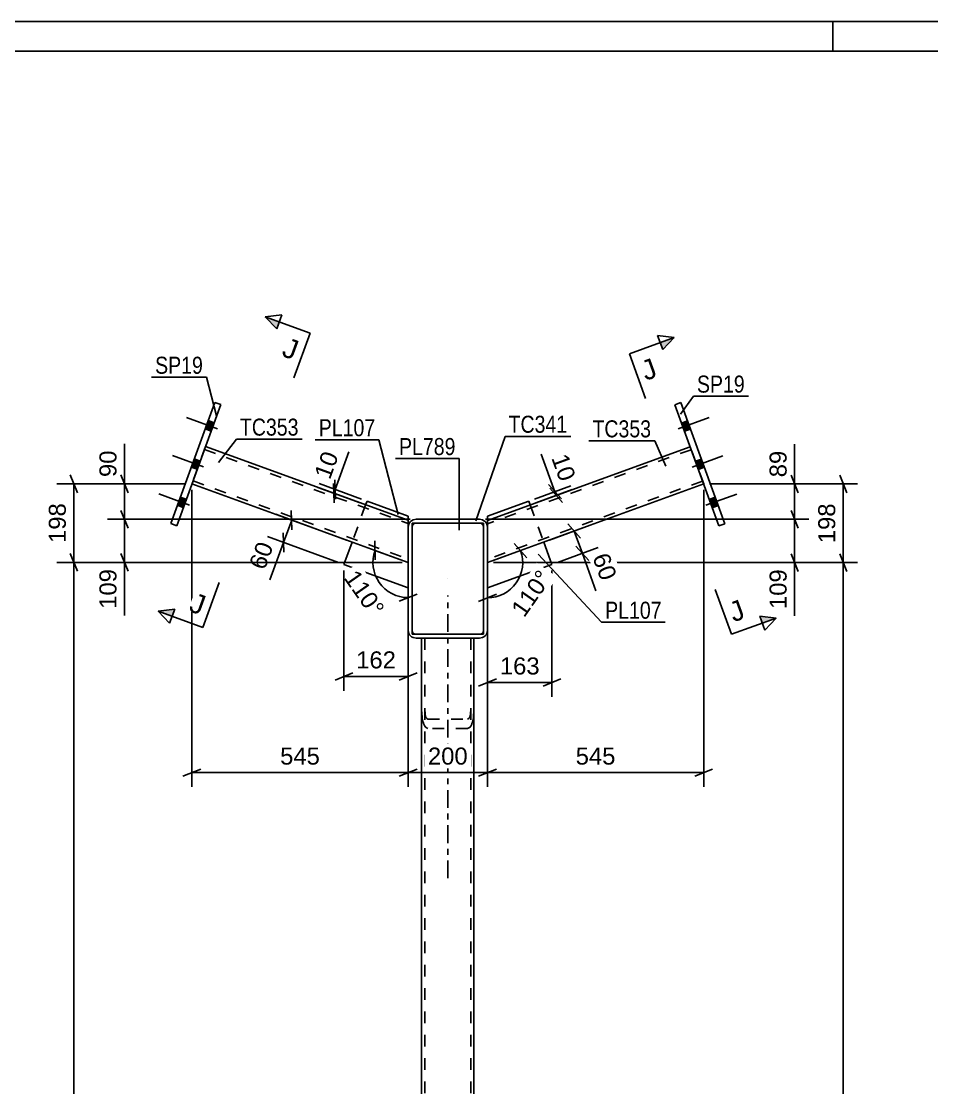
# Model space of a CAD drawing. Header units: millimetres. Extents: x -358 to 483, y -215 to 379.
# Drawn here: x 136.4 to 289.4, y 199.7 to 379 of the extents above; entities that cross this region are included whole.
import ezdxf

# ---------------------------------------------------------------- set-up
doc = ezdxf.new("R2010")
doc.units = ezdxf.units.MM
doc.linetypes.add('DXK_LINE_DOT2', pattern=[3.9198, 1.9599, -1.9599])
doc.linetypes.add('DXK_LINE_DOT3', pattern=[5.9187, 2.979, -0.9799, 0.9799, -0.9799])
doc.styles.add('Arial', font='ARIAL.TTF', dxfattribs={"height": 0.2})
doc.styles.add('Arial Narrow', font='ARIALN.TTF', dxfattribs={"height": 0.2})

# ---------------------------------------------------------------- blocks, each defined once
blk = doc.blocks.new('Unknown-284934251-1133')
at = {"color": 5, "linetype": 'Continuous'}
for p, q in [((482.75, 378.96), (-358.25, 378.96)), ((272.75, 373.96), (272.75, 378.96)), ((477.75, 373.96), (-353.25, 373.96))]:
    blk.add_line(p, q, dxfattribs=at)
blk = doc.blocks.new('Part-284934251-4218 - 4209')
at = {"color": 7, "linetype": 'DXK_LINE_DOT3'}
blk.add_line((208.06, 234.92), (208.06, 282.46), dxfattribs=at)
at = {"color": 7, "linetype": 'DXK_LINE_DOT2'}
for p, q in [((212.46, 275.25), (203.66, 275.25)), ((203.66, 275.25), (203.66, 225.09)), ((204.2, 275.25), (204.2, 225.09)), ((211.93, 275.25), (211.93, 225.09)), ((212.46, 275.25), (212.46, 225.09)), ((203.66, 263.22), (203.75, 262.02)), ((204.24, 262.62), (204.2, 263.22)), ((204.73, 261.65), (204.53, 261.77)), ((211.6, 261.77), (211.4, 261.65)), ((211.93, 263.22), (211.89, 262.62)), ((212.38, 262.02), (212.46, 263.22)), ((204.32, 260.31), (204.73, 260.07)), ((204.73, 261.65), (211.4, 261.65)), ((211.4, 260.07), (204.73, 260.07)), ((211.4, 260.07), (211.81, 260.31))]:
    blk.add_line(p, q, dxfattribs=at)
for centre, radius, start, end in [((207.41, 262.31), 3.68, 184.5911, 212.8754), ((206.07, 262.76), 1.84, 184.5911, 212.8754), ((210.06, 262.76), 1.84, 327.1246, 355.4089), ((208.72, 262.31), 3.68, 327.1246, 355.4089)]:
    blk.add_arc(centre, radius, start, end, dxfattribs=at)
blk = doc.blocks.new('Part-284934251-4219 - 4209')
at = {"color": 2, "linetype": 'Continuous'}
for p, q in [((203.66, 275.25), (203.66, 82.59)), ((212.03, 275.25), (204.1, 275.25)), ((212.46, 275.25), (212.46, 82.59))]:
    blk.add_line(p, q, dxfattribs=at)
at = {"color": 7, "linetype": 'DXK_LINE_DOT2'}
for p, q in [((204.1, 275.25), (203.66, 275.25)), ((204.2, 275.25), (204.2, 82.59)), ((204.2, 275.25), (204.24, 275.25)), ((212.46, 275.25), (211.4, 275.25)), ((211.93, 275.25), (211.93, 82.59))]:
    blk.add_line(p, q, dxfattribs=at)
blk = doc.blocks.new('Part-284934251-4215 - 4209')
at = {"color": 2, "linetype": 'Continuous'}
for p, q in [((201.5, 294.43), (201.4, 293.92)), ((202.73, 295.25), (202.22, 295.15)), ((202.73, 295.25), (213.4, 295.25)), ((213.91, 295.15), (213.4, 295.25)), ((214.73, 293.92), (214.63, 294.43)), ((201.4, 276.59), (201.4, 293.92)), ((214.73, 276.59), (214.73, 293.92)), ((201.4, 276.59), (201.5, 276.08)), ((214.63, 276.08), (214.73, 276.59)), ((202.22, 275.36), (202.73, 275.25)), ((204.1, 275.25), (202.73, 275.25)), ((213.4, 275.25), (212.03, 275.25)), ((213.4, 275.25), (213.91, 275.36))]:
    blk.add_line(p, q, dxfattribs=at)
at = {"color": 7, "linetype": 'DXK_LINE_DOT2'}
for p, q in [((202.06, 293.92), (202.12, 294.18)), ((202.48, 294.54), (202.73, 294.59)), ((202.73, 294.59), (213.4, 294.59)), ((213.4, 294.59), (213.65, 294.54)), ((214.01, 294.18), (214.06, 293.92)), ((202.06, 276.59), (202.06, 293.92)), ((214.06, 276.59), (214.06, 293.92)), ((202.12, 276.33), (202.06, 276.59)), ((214.06, 276.59), (214.01, 276.33)), ((202.73, 275.92), (202.48, 275.97)), ((202.73, 275.92), (213.4, 275.92)), ((212.03, 275.25), (204.1, 275.25)), ((213.65, 275.97), (213.4, 275.92))]:
    blk.add_line(p, q, dxfattribs=at)
at = {"color": 7, "linetype": 'DXK_LINE_DOT3'}
blk.add_line((208.06, 285.25), (208.06, 285.25), dxfattribs=at)
at = {"color": 2, "linetype": 'Continuous'}
for centre, start, end in [((202.73, 293.92), 112.5, 157.5), ((213.4, 293.92), 22.5, 67.5), ((202.73, 276.59), 202.5, 247.5), ((213.4, 276.59), 292.5, 337.5)]:
    blk.add_arc(centre, 1.33, start, end, dxfattribs=at)
at = {"color": 7, "linetype": 'DXK_LINE_DOT2'}
for centre, start, end in [((202.73, 293.92), 112.5, 157.5), ((213.4, 293.92), 22.5, 67.5), ((202.73, 276.59), 202.5, 247.5), ((213.4, 276.59), 292.5, 337.5)]:
    blk.add_arc(centre, 0.667, start, end, dxfattribs=at)
blk = doc.blocks.new('Part-284934251-4236 - 4209')
at = {"color": 7, "linetype": 'DXK_LINE_DOT2'}
for p, q in [((167.34, 307.49), (165.06, 301.23)), ((167.16, 306.99), (201.4, 294.53)), ((165.25, 301.73), (201.4, 288.57)), ((201.4, 293.96), (201.4, 288.01))]:
    blk.add_line(p, q, dxfattribs=at)
at = {"color": 2, "linetype": 'Continuous'}
for p, q in [((167.34, 307.49), (201.4, 295.1)), ((165.06, 301.23), (201.4, 288.01)), ((201.4, 295.1), (201.4, 293.96)), ((201.4, 293.96), (201.4, 293.92))]:
    blk.add_line(p, q, dxfattribs=at)
blk = doc.blocks.new('Part-284934251-4266 - 4209')
at = {"color": 2, "linetype": 'Continuous'}
for p, q in [((248.79, 307.46), (214.73, 295.06)), ((251.07, 301.19), (214.73, 287.97)), ((214.73, 295.06), (214.73, 293.93))]:
    blk.add_line(p, q, dxfattribs=at)
at = {"color": 7, "linetype": 'DXK_LINE_DOT2'}
for p, q in [((248.97, 306.96), (214.73, 294.49)), ((251.07, 301.19), (248.79, 307.46)), ((250.88, 301.69), (214.73, 288.53)), ((214.73, 295.06), (214.73, 294.73)), ((214.73, 287.97), (214.73, 293.93))]:
    blk.add_line(p, q, dxfattribs=at)
blk = doc.blocks.new('Part-284934251-4281 - 4209')
at = {"color": 2, "linetype": 'Continuous'}
for p, q in [((247.22, 314.87), (246.22, 314.5)), ((246.22, 314.5), (253.63, 294.14)), ((254.63, 294.51), (247.22, 314.87)), ((253.63, 294.14), (254.63, 294.51))]:
    blk.add_line(p, q, dxfattribs=at)
blk = doc.blocks.new('Part-284934251-4286 - 4209')
at = {"color": 2, "linetype": 'Continuous'}
for p, q in [((168.91, 314.91), (161.5, 294.55)), ((162.5, 294.18), (169.91, 314.54)), ((168.91, 314.91), (169.91, 314.54)), ((161.5, 294.55), (162.5, 294.18))]:
    blk.add_line(p, q, dxfattribs=at)
blk = doc.blocks.new('Part-284934251-4319 - 4209')
at = {"color": 2, "linetype": 'Continuous'}
for p, q in [((221.7, 298.3), (214.73, 295.77)), ((221.7, 298.3), (221.93, 297.68)), ((214.73, 295.77), (214.73, 295.06)), ((224.21, 291.42), (225.57, 287.66)), ((225.57, 287.66), (214.73, 283.71))]:
    blk.add_line(p, q, dxfattribs=at)
at = {"color": 7, "linetype": 'DXK_LINE_DOT2'}
for p, q in [((221.93, 297.68), (224.21, 291.42)), ((214.73, 295.06), (214.73, 283.71))]:
    blk.add_line(p, q, dxfattribs=at)
blk = doc.blocks.new('Part-284934251-4324 - 4209')
at = {"color": 7, "linetype": 'DXK_LINE_DOT2'}
for p, q in [((194.26, 297.7), (191.98, 291.43)), ((201.4, 295.1), (201.4, 283.75))]:
    blk.add_line(p, q, dxfattribs=at)
at = {"color": 2, "linetype": 'Continuous'}
for p, q in [((194.49, 298.32), (194.26, 297.7)), ((194.49, 298.32), (201.4, 295.81)), ((201.4, 295.81), (201.4, 295.1)), ((191.98, 291.43), (190.61, 287.67)), ((190.61, 287.67), (201.4, 283.75))]:
    blk.add_line(p, q, dxfattribs=at)
blk = doc.blocks.new('Part-284934251-4385 - 4209')
at = {"color": 2, "linetype": 'Continuous'}
for p, q in [((202.06, 275.92), (202.06, 294.59)), ((214.06, 294.59), (202.06, 294.59)), ((214.06, 275.92), (214.06, 294.59)), ((214.06, 275.92), (202.06, 275.92))]:
    blk.add_line(p, q, dxfattribs=at)
blk = doc.blocks.new('Bolt-284934251-4435 - 4209')
at = {"linetype": 'Continuous'}
for points in [[(247.34, 311.43), (247.84, 310.06), (248.84, 310.42), (248.34, 311.8)], [(247.34, 311.43), (247.84, 310.06), (248.84, 310.42), (248.34, 311.8)], [(247.34, 311.43), (247.84, 310.06), (248.84, 310.42), (248.34, 311.8)], [(249.67, 305.01), (250.18, 303.63), (251.18, 304), (250.68, 305.38)], [(249.67, 305.01), (250.18, 303.63), (251.18, 304), (250.68, 305.38)], [(252.01, 298.59), (252.51, 297.21), (253.52, 297.58), (253.01, 298.96)], [(252.01, 298.59), (252.51, 297.21), (253.52, 297.58), (253.01, 298.96)], [(252.01, 298.59), (252.51, 297.21), (253.52, 297.58), (253.01, 298.96)]]:
    blk.add_hatch(color=1, dxfattribs=at).paths.add_polyline_path(points)
at = {"color": 1, "linetype": 'Continuous'}
for p, q in [((246.77, 310.45), (251.97, 312.34)), ((246.77, 310.45), (251.97, 312.34)), ((246.77, 310.45), (251.97, 312.34)), ((247.34, 311.43), (248.34, 311.8)), ((247.34, 311.43), (248.34, 311.8)), ((247.34, 311.43), (248.34, 311.8)), ((247.84, 310.06), (248.84, 310.42)), ((247.84, 310.06), (248.84, 310.42)), ((247.84, 310.06), (248.84, 310.42)), ((249.11, 304.03), (254.31, 305.92)), ((249.11, 304.03), (254.31, 305.92)), ((249.67, 305.01), (250.68, 305.38)), ((249.67, 305.01), (250.68, 305.38)), ((250.18, 303.63), (251.18, 304)), ((250.18, 303.63), (251.18, 304)), ((251.45, 297.61), (256.65, 299.5)), ((251.45, 297.61), (256.65, 299.5)), ((251.45, 297.61), (256.65, 299.5)), ((252.01, 298.59), (253.01, 298.96)), ((252.01, 298.59), (253.01, 298.96)), ((252.01, 298.59), (253.01, 298.96)), ((252.51, 297.21), (253.52, 297.58)), ((252.51, 297.21), (253.52, 297.58)), ((252.51, 297.21), (253.52, 297.58))]:
    blk.add_line(p, q, dxfattribs=at)
blk = doc.blocks.new('Bolt-284934251-4436 - 4209')
at = {"linetype": 'Continuous'}
for points in [[(168.29, 310.09), (168.79, 311.47), (167.79, 311.84), (167.29, 310.46)], [(168.29, 310.09), (168.79, 311.47), (167.79, 311.84), (167.29, 310.46)], [(168.29, 310.09), (168.79, 311.47), (167.79, 311.84), (167.29, 310.46)], [(165.95, 303.67), (166.45, 305.05), (165.45, 305.42), (164.95, 304.04)], [(165.95, 303.67), (166.45, 305.05), (165.45, 305.42), (164.95, 304.04)], [(163.61, 297.25), (164.12, 298.63), (163.11, 299), (162.61, 297.62)], [(163.61, 297.25), (164.12, 298.63), (163.11, 299), (162.61, 297.62)], [(163.61, 297.25), (164.12, 298.63), (163.11, 299), (162.61, 297.62)]]:
    blk.add_hatch(color=1, dxfattribs=at).paths.add_polyline_path(points)
at = {"color": 1, "linetype": 'Continuous'}
for p, q in [((169.35, 310.49), (164.15, 312.38)), ((169.35, 310.49), (164.15, 312.38)), ((169.35, 310.49), (164.15, 312.38)), ((168.29, 310.09), (167.29, 310.46)), ((168.29, 310.09), (167.29, 310.46)), ((168.29, 310.09), (167.29, 310.46)), ((168.79, 311.47), (167.79, 311.84)), ((168.79, 311.47), (167.79, 311.84)), ((168.79, 311.47), (167.79, 311.84)), ((167.02, 304.07), (161.82, 305.96)), ((167.02, 304.07), (161.82, 305.96)), ((166.45, 305.05), (165.45, 305.42)), ((166.45, 305.05), (165.45, 305.42)), ((165.95, 303.67), (164.95, 304.04)), ((165.95, 303.67), (164.95, 304.04)), ((164.68, 297.64), (159.48, 299.54)), ((164.68, 297.64), (159.48, 299.54)), ((164.68, 297.64), (159.48, 299.54)), ((163.61, 297.25), (162.61, 297.62)), ((163.61, 297.25), (162.61, 297.62)), ((163.61, 297.25), (162.61, 297.62)), ((164.12, 298.63), (163.11, 299)), ((164.12, 298.63), (163.11, 299)), ((164.12, 298.63), (163.11, 299))]:
    blk.add_line(p, q, dxfattribs=at)
blk = doc.blocks.new('StraightDimension-284934251-4549 - 4209')
at = {"color": 7, "linetype": 'Continuous'}
for p, q in [((164.06, 301.23), (142.37, 301.23)), ((145.82, 299.73), (144.62, 302.73)), ((145.22, 288.01), (145.22, 301.23)), ((144.62, 289.51), (145.82, 286.51)), ((200.4, 288.01), (142.37, 288.01))]:
    blk.add_line(p, q, dxfattribs=at)
at = {"color": 0}
blk.add_wipeout([(144.47, 298.55), (140.27, 298.55), (140.27, 290.68), (144.47, 290.68)], dxfattribs=at)
at = {"color": 3, "style": 'Arial'}
blk.add_text('198', height=2.865, rotation=90.0002, dxfattribs=at).set_placement((143.87, 291.28))
blk = doc.blocks.new('StraightDimension-284934251-4483 - 4209')
at = {"color": 7, "linetype": 'Continuous'}
for p, q in [((252.07, 301.19), (276.93, 301.19)), ((275.13, 299.69), (273.93, 302.69)), ((274.53, 287.97), (274.53, 301.19)), ((273.93, 289.47), (275.13, 286.47)), ((215.73, 287.97), (276.93, 287.97))]:
    blk.add_line(p, q, dxfattribs=at)
at = {"color": 0}
blk.add_wipeout([(273.78, 298.51), (269.58, 298.51), (269.58, 290.64), (273.78, 290.64)], dxfattribs=at)
at = {"color": 3, "style": 'Arial'}
blk.add_text('198', height=2.865, rotation=90.0002, dxfattribs=at).set_placement((273.18, 291.24))
blk = doc.blocks.new('StraightDimension-284934251-16257 - 4209')
at = {"color": 7, "linetype": 'Continuous'}
for p, q in [((265.76, 296.75), (266.96, 293.75)), ((214.4, 295.25), (268.76, 295.25)), ((266.36, 287.97), (266.36, 295.25)), ((266.96, 286.47), (265.76, 289.47)), ((215.73, 287.97), (268.76, 287.97))]:
    blk.add_line(p, q, dxfattribs=at)
at = {"color": 0}
blk.add_wipeout([(265.61, 287.44), (261.41, 287.44), (261.41, 279.57), (265.61, 279.57)], dxfattribs=at)
at = {"color": 7, "linetype": 'Continuous'}
blk.add_line((266.36, 287.97), (266.36, 279.05), dxfattribs=at)
blk.add_line((266.36, 287.97), (266.36, 279.05), dxfattribs=at)
at = {"color": 3, "style": 'Arial'}
blk.add_text('109', height=2.865, rotation=90.0002, dxfattribs=at).set_placement((265.01, 280.17))
blk = doc.blocks.new('AngleDimension-284934251-4564 - 4209')
at = {"color": 7, "linetype": 'Continuous'}
for p, q in [((195.78, 291.65), (195.88, 288.42)), ((195.83, 290.03), (201.4, 288.01)), ((201.4, 282.08), (201.4, 288.01)), ((201.4, 287.01), (201.4, 282.08)), ((202.9, 282.68), (199.9, 281.48))]:
    blk.add_line(p, q, dxfattribs=at)
blk.add_arc((201.4, 288.01), 5.92, 159.9999, 270, dxfattribs=at)
at = {"color": 0}
blk.add_wipeout([(195.08, 277.8), (198.53, 280.21), (193.09, 287.97), (189.65, 285.56)], dxfattribs=at)
at = {"color": 3, "style": 'Arial'}
blk.add_text('110°', height=2.865, rotation=-54.9982, dxfattribs=at).set_placement((190.49, 285.41))
blk = doc.blocks.new('StraightDimension-284934251-4493 - 4209')
at = {"color": 7, "linetype": 'Continuous'}
for p, q in [((275.13, 286.47), (273.93, 289.47)), ((215.73, 287.97), (276.93, 287.97)), ((274.53, 62.59), (274.53, 287.97))]:
    blk.add_line(p, q, dxfattribs=at)
blk = doc.blocks.new('StraightDimension-284934251-4472 - 4209')
at = {"color": 7, "linetype": 'Continuous'}
for p, q in [((225.57, 286.66), (225.57, 265.42)), ((214.73, 282.71), (214.73, 265.42)), ((213.23, 267.22), (216.23, 268.42)), ((214.73, 267.82), (225.57, 267.82)), ((227.07, 268.42), (224.07, 267.22))]:
    blk.add_line(p, q, dxfattribs=at)
at = {"color": 0}
blk.add_wipeout([(224.09, 268.57), (224.09, 272.77), (216.22, 272.77), (216.22, 268.57)], dxfattribs=at)
at = {"color": 3, "style": 'Arial'}
blk.add_text('163', height=2.865, dxfattribs=at).set_placement((216.82, 269.17))
blk = doc.blocks.new('AngleDimension-284934251-4581 - 4209')
at = {"color": 7, "linetype": 'Continuous'}
for p, q in [((219.21, 291.19), (221.37, 288.79)), ((220.29, 289.99), (214.73, 287.97)), ((215.67, 288.31), (220.29, 289.99)), ((214.73, 282.05), (214.73, 287.97)), ((213.23, 281.45), (216.23, 282.65))]:
    blk.add_line(p, q, dxfattribs=at)
blk.add_arc((214.73, 287.97), 5.92, 270, 20.0004, dxfattribs=at)
at = {"color": 0}
blk.add_wipeout([(226.47, 285.53), (223.03, 287.94), (217.6, 280.18), (221.04, 277.77)], dxfattribs=at)
at = {"color": 3, "style": 'Arial'}
blk.add_text('110°', height=2.865, rotation=54.9982, dxfattribs=at).set_placement((220.89, 278.6))
blk = doc.blocks.new('StraightDimension-284934251-4586 - 4209')
at = {"color": 7, "linetype": 'Continuous'}
for p, q in [((193.55, 298.66), (186.45, 301.25)), ((188.95, 298.03), (188.85, 301.26)), ((189.08, 301.89), (189.18, 298.66)), ((193.32, 298.04), (186.22, 300.62)), ((188.9, 299.65), (189.13, 300.27))]:
    blk.add_line(p, q, dxfattribs=at)
at = {"color": 0}
blk.add_wipeout([(190.53, 306.33), (186.59, 307.77), (184.65, 302.46), (188.6, 301.02)], dxfattribs=at)
at = {"color": 7, "linetype": 'Continuous'}
blk.add_line((189.13, 300.27), (191.42, 306.57), dxfattribs=at)
blk.add_line((189.13, 300.27), (191.42, 306.57), dxfattribs=at)
at = {"color": 3, "style": 'Arial'}
blk.add_text('10', height=2.865, rotation=69.9983, dxfattribs=at).set_placement((188.24, 301.79))
blk = doc.blocks.new('StraightDimension-284934251-4539 - 4209')
at = {"color": 7, "linetype": 'Continuous'}
for p, q in [((145.82, 286.51), (144.62, 289.51)), ((200.4, 288.01), (142.37, 288.01)), ((145.22, 62.59), (145.22, 288.01))]:
    blk.add_line(p, q, dxfattribs=at)
blk = doc.blocks.new('StraightDimension-284934251-4666 - 4209')
at = {"color": 7, "linetype": 'Continuous'}
for p, q in [((190.61, 286.67), (190.61, 266.44)), ((201.4, 282.7), (201.4, 266.44)), ((189.11, 268.24), (192.11, 269.44)), ((202.9, 269.44), (199.9, 268.24)), ((190.61, 268.84), (201.4, 268.84))]:
    blk.add_line(p, q, dxfattribs=at)
at = {"color": 0}
blk.add_wipeout([(199.94, 269.59), (199.94, 273.79), (192.07, 273.79), (192.07, 269.59)], dxfattribs=at)
at = {"color": 3, "style": 'Arial'}
blk.add_text('162', height=2.865, dxfattribs=at).set_placement((192.67, 270.19))
blk = doc.blocks.new('StraightDimension-284934251-4693 - 4209')
at = {"color": 7, "linetype": 'Continuous'}
for p, q in [((191.04, 291.77), (179.15, 296.1)), ((181.77, 296.74), (181.88, 293.51)), ((180.46, 291.37), (181.83, 295.13)), ((189.67, 288.01), (177.78, 292.34)), ((180.51, 289.75), (180.41, 292.98))]:
    blk.add_line(p, q, dxfattribs=at)
at = {"color": 0}
blk.add_wipeout([(179.57, 291.13), (175.63, 292.57), (173.69, 287.26), (177.64, 285.83)], dxfattribs=at)
at = {"color": 7, "linetype": 'Continuous'}
blk.add_line((180.46, 291.37), (178.17, 285.08), dxfattribs=at)
blk.add_line((180.46, 291.37), (178.17, 285.08), dxfattribs=at)
at = {"color": 3, "style": 'Arial'}
blk.add_text('60', height=2.865, rotation=69.9983, dxfattribs=at).set_placement((177.28, 286.59))
blk = doc.blocks.new('StraightDimension-284934251-16236 - 4209')
at = {"color": 7, "linetype": 'Continuous'}
for p, q in [((153.13, 296.75), (154.33, 293.75)), ((201.73, 295.25), (150.88, 295.25)), ((153.73, 288.01), (153.73, 295.25)), ((154.33, 286.51), (153.13, 289.51)), ((200.4, 288.01), (150.88, 288.01))]:
    blk.add_line(p, q, dxfattribs=at)
at = {"color": 0}
blk.add_wipeout([(152.98, 287.48), (148.78, 287.48), (148.78, 279.61), (152.98, 279.61)], dxfattribs=at)
at = {"color": 7, "linetype": 'Continuous'}
blk.add_line((153.73, 288.01), (153.73, 279.08), dxfattribs=at)
blk.add_line((153.73, 288.01), (153.73, 279.08), dxfattribs=at)
at = {"color": 3, "style": 'Arial'}
blk.add_text('109', height=2.865, rotation=90.0002, dxfattribs=at).set_placement((152.38, 280.21))
blk = doc.blocks.new('StraightDimension-284934251-4711 - 4209')
at = {"color": 7, "linetype": 'Continuous'}
for p, q in [((222.64, 298.65), (228.75, 300.87)), ((222.86, 298.02), (228.97, 300.25)), ((224.99, 301.1), (227.15, 298.69)), ((227.37, 298.07), (225.22, 300.48)), ((226.07, 299.9), (226.3, 299.27))]:
    blk.add_line(p, q, dxfattribs=at)
at = {"color": 0}
blk.add_wipeout([(226.59, 300.65), (230.54, 302.08), (228.61, 307.39), (224.66, 305.95)], dxfattribs=at)
at = {"color": 7, "linetype": 'Continuous'}
blk.add_line((226.07, 299.9), (223.78, 306.19), dxfattribs=at)
blk.add_line((226.07, 299.9), (223.78, 306.19), dxfattribs=at)
at = {"color": 3, "style": 'Arial'}
blk.add_text('10', height=2.865, rotation=-69.9983, dxfattribs=at).set_placement((225.43, 305.59))
blk = doc.blocks.new('StraightDimension-284934251-4729 - 4209')
at = {"color": 7, "linetype": 'Continuous'}
for p, q in [((225.14, 291.76), (231.99, 294.25)), ((228.23, 294.48), (230.39, 292.07)), ((229.31, 293.27), (230.68, 289.51)), ((226.51, 288), (233.36, 290.49)), ((231.76, 288.31), (229.6, 290.72))]:
    blk.add_line(p, q, dxfattribs=at)
at = {"color": 0}
blk.add_wipeout([(233.5, 283.97), (237.44, 285.41), (235.51, 290.71), (231.56, 289.28)], dxfattribs=at)
at = {"color": 7, "linetype": 'Continuous'}
blk.add_line((230.68, 289.51), (232.97, 283.22), dxfattribs=at)
blk.add_line((230.68, 289.51), (232.97, 283.22), dxfattribs=at)
at = {"color": 3, "style": 'Arial'}
blk.add_text('60', height=2.865, rotation=-69.9983, dxfattribs=at).set_placement((232.33, 288.92))
blk = doc.blocks.new('StraightDimension-284934251-4746 - 4209')
at = {"color": 7, "linetype": 'Continuous'}
for p, q in [((165.06, 300.23), (165.06, 250.27)), ((201.4, 287.01), (201.4, 250.27)), ((166.56, 253.27), (163.56, 252.07)), ((199.9, 252.07), (202.9, 253.27)), ((165.06, 252.67), (201.4, 252.67))]:
    blk.add_line(p, q, dxfattribs=at)
at = {"color": 0}
blk.add_wipeout([(187.17, 253.42), (187.17, 257.62), (179.29, 257.62), (179.29, 253.42)], dxfattribs=at)
at = {"color": 3, "style": 'Arial'}
blk.add_text('545', height=2.865, dxfattribs=at).set_placement((179.89, 254.02))
blk = doc.blocks.new('StraightDimension-284934251-4756 - 4209')
at = {"color": 7, "linetype": 'Continuous'}
for p, q in [((201.4, 287.01), (201.4, 250.27)), ((214.73, 286.97), (214.73, 250.27)), ((202.9, 253.27), (199.9, 252.07)), ((213.23, 252.07), (216.23, 253.27)), ((201.4, 252.67), (214.73, 252.67))]:
    blk.add_line(p, q, dxfattribs=at)
at = {"color": 0}
blk.add_wipeout([(212, 253.42), (212, 257.62), (204.13, 257.62), (204.13, 253.42)], dxfattribs=at)
at = {"color": 3, "style": 'Arial'}
blk.add_text('200', height=2.865, dxfattribs=at).set_placement((204.73, 254.02))
blk = doc.blocks.new('StraightDimension-284934251-4766 - 4209')
at = {"color": 7, "linetype": 'Continuous'}
for p, q in [((251.07, 300.19), (251.07, 250.27)), ((214.73, 286.97), (214.73, 250.27)), ((216.23, 253.27), (213.23, 252.07)), ((249.57, 252.07), (252.57, 253.27)), ((214.73, 252.67), (251.07, 252.67))]:
    blk.add_line(p, q, dxfattribs=at)
at = {"color": 0}
blk.add_wipeout([(236.83, 253.42), (236.83, 257.62), (228.96, 257.62), (228.96, 253.42)], dxfattribs=at)
at = {"color": 3, "style": 'Arial'}
blk.add_text('545', height=2.865, dxfattribs=at).set_placement((229.56, 254.02))
blk = doc.blocks.new('StraightDimension-284934251-16235 - 4209')
at = {"color": 7, "linetype": 'Continuous'}
for p, q in [((164.06, 301.23), (150.88, 301.23)), ((153.13, 302.73), (154.33, 299.73)), ((153.73, 295.25), (153.73, 301.23)), ((154.33, 293.75), (153.13, 296.75)), ((201.73, 295.25), (150.88, 295.25))]:
    blk.add_line(p, q, dxfattribs=at)
at = {"color": 0}
blk.add_wipeout([(152.98, 307.4), (148.78, 307.4), (148.78, 301.76), (152.98, 301.76)], dxfattribs=at)
at = {"color": 7, "linetype": 'Continuous'}
blk.add_line((153.73, 301.23), (153.73, 307.93), dxfattribs=at)
blk.add_line((153.73, 301.23), (153.73, 307.93), dxfattribs=at)
at = {"color": 3, "style": 'Arial'}
blk.add_text('90', height=2.865, rotation=90.0002, dxfattribs=at).set_placement((152.38, 302.36))
blk = doc.blocks.new('StraightDimension-284934251-16256 - 4209')
at = {"color": 7, "linetype": 'Continuous'}
for p, q in [((252.07, 301.19), (268.76, 301.19)), ((265.76, 302.69), (266.96, 299.69)), ((266.36, 295.25), (266.36, 301.19)), ((266.96, 293.75), (265.76, 296.75)), ((214.4, 295.25), (268.76, 295.25))]:
    blk.add_line(p, q, dxfattribs=at)
at = {"color": 0}
blk.add_wipeout([(265.61, 307.36), (261.41, 307.36), (261.41, 301.72), (265.61, 301.72)], dxfattribs=at)
at = {"color": 7, "linetype": 'Continuous'}
blk.add_line((266.36, 301.19), (266.36, 307.89), dxfattribs=at)
blk.add_line((266.36, 301.19), (266.36, 307.89), dxfattribs=at)
at = {"color": 3, "style": 'Arial'}
blk.add_text('89', height=2.865, rotation=90.0002, dxfattribs=at).set_placement((265.01, 302.32))
blk = doc.blocks.new('Mark-284934251-4282 - 4209')
at = {"color": 0}
blk.add_wipeout([(166.92, 319.72), (166.92, 322.72), (158.88, 322.72), (158.88, 319.72)], dxfattribs=at)
blk.add_wipeout([(166.92, 319.72), (166.92, 322.72), (158.88, 322.72), (158.88, 319.72)], dxfattribs=at)
at = {"color": 30, "linetype": 'Continuous'}
for p in [(158.28, 319.12), (169.21, 312.64)]:
    blk.add_line(p, (167.52, 319.12), dxfattribs=at)
at = {"color": 3, "style": 'Arial Narrow'}
blk.add_text('SP19', height=2.863, dxfattribs=at).set_placement((158.88, 319.72))
blk = doc.blocks.new('Mark-284934251-4211 - 4209')
at = {"color": 0}
blk.add_wipeout([(228.15, 309.8), (228.15, 312.8), (218.28, 312.8), (218.28, 309.8)], dxfattribs=at)
blk.add_wipeout([(228.15, 309.8), (228.15, 312.8), (218.28, 312.8), (218.28, 309.8)], dxfattribs=at)
at = {"color": 30, "linetype": 'Continuous'}
for p, q in [((212.79, 295.02), (217.68, 309.2)), ((217.68, 309.2), (228.75, 309.2))]:
    blk.add_line(p, q, dxfattribs=at)
at = {"color": 3, "style": 'Arial Narrow'}
blk.add_text('TC341', height=2.863, dxfattribs=at).set_placement((218.28, 309.8))
blk = doc.blocks.new('Mark-284934251-4232 - 4209')
at = {"color": 0}
blk.add_wipeout([(182.99, 309.32), (182.99, 312.32), (173.13, 312.32), (173.13, 309.32)], dxfattribs=at)
blk.add_wipeout([(182.99, 309.32), (182.99, 312.32), (173.13, 312.32), (173.13, 309.32)], dxfattribs=at)
at = {"color": 30, "linetype": 'Continuous'}
for p, q in [((169.51, 304.78), (172.53, 308.72)), ((172.53, 308.72), (183.59, 308.72))]:
    blk.add_line(p, q, dxfattribs=at)
at = {"color": 3, "style": 'Arial Narrow'}
blk.add_text('TC353', height=2.863, dxfattribs=at).set_placement((173.13, 309.32))
blk = doc.blocks.new('Mark-284934251-4315 - 4209')
at = {"color": 0}
blk.add_wipeout([(244.02, 278.54), (244.02, 281.54), (234.51, 281.54), (234.51, 278.54)], dxfattribs=at)
blk.add_wipeout([(244.02, 278.54), (244.02, 281.54), (234.51, 281.54), (234.51, 278.54)], dxfattribs=at)
at = {"color": 30, "linetype": 'Continuous'}
for p, q in [((223.23, 289.39), (233.91, 277.94)), ((233.91, 277.94), (244.62, 277.94))]:
    blk.add_line(p, q, dxfattribs=at)
at = {"color": 3, "style": 'Arial Narrow'}
blk.add_text('PL107', height=2.863, dxfattribs=at).set_placement((234.51, 278.54))
blk = doc.blocks.new('Mark-284934251-4262 - 4209')
at = {"color": 0}
blk.add_wipeout([(242.25, 309.03), (242.25, 312.03), (232.38, 312.03), (232.38, 309.03)], dxfattribs=at)
blk.add_wipeout([(242.25, 309.03), (242.25, 312.03), (232.38, 312.03), (232.38, 309.03)], dxfattribs=at)
at = {"color": 30, "linetype": 'Continuous'}
for p in [(231.78, 308.43), (244.7, 304.16)]:
    blk.add_line(p, (242.85, 308.43), dxfattribs=at)
at = {"color": 3, "style": 'Arial Narrow'}
blk.add_text('TC353', height=2.863, dxfattribs=at).set_placement((232.38, 309.03))
blk = doc.blocks.new('Mark-284934251-4277 - 4209')
at = {"color": 0}
blk.add_wipeout([(257.98, 316.55), (257.98, 319.55), (249.94, 319.55), (249.94, 316.55)], dxfattribs=at)
blk.add_wipeout([(257.98, 316.55), (257.98, 319.55), (249.94, 319.55), (249.94, 316.55)], dxfattribs=at)
at = {"color": 30, "linetype": 'Continuous'}
for p, q in [((247.18, 312.91), (249.34, 315.95)), ((249.34, 315.95), (258.58, 315.95))]:
    blk.add_line(p, q, dxfattribs=at)
at = {"color": 3, "style": 'Arial Narrow'}
blk.add_text('SP19', height=2.863, dxfattribs=at).set_placement((249.94, 316.55))
blk = doc.blocks.new('Mark-284934251-4320 - 4209')
at = {"color": 0}
blk.add_wipeout([(195.89, 309.22), (195.89, 312.22), (186.38, 312.22), (186.38, 309.22)], dxfattribs=at)
blk.add_wipeout([(195.89, 309.22), (195.89, 312.22), (186.38, 312.22), (186.38, 309.22)], dxfattribs=at)
at = {"color": 30, "linetype": 'Continuous'}
for p in [(185.78, 308.62), (199.72, 296.06)]:
    blk.add_line(p, (196.49, 308.62), dxfattribs=at)
at = {"color": 3, "style": 'Arial Narrow'}
blk.add_text('PL107', height=2.863, dxfattribs=at).set_placement((186.38, 309.22))
blk = doc.blocks.new('SectionMark-284934251-4794 - 4209')
at = {"linetype": 'Continuous'}
for points in [[(244.18, 323.8), (243.75, 324.97), (246.1, 325.83)], [(260.91, 277.81), (260.49, 278.98), (263.26, 278.66)]]:
    blk.add_hatch(color=6, dxfattribs=at).paths.add_polyline_path(points)
at = {"color": 6, "linetype": 'Continuous'}
for p, q in [((244.18, 323.8), (243.32, 326.15)), ((243.32, 326.15), (246.1, 325.83)), ((246.1, 325.83), (244.18, 323.8)), ((263.26, 278.66), (260.49, 278.98)), ((260.49, 278.98), (261.34, 276.63)), ((263.26, 278.66), (261.34, 276.63))]:
    blk.add_line(p, q, dxfattribs=at)
at = {"color": 0, "linetype": 'Continuous'}
for points in [[(243.51, 319.3), (242.31, 322.59), (240.12, 321.79), (241.32, 318.5)], [(258.28, 278.71), (257.08, 282), (254.89, 281.2), (256.09, 277.91)]]:
    blk.add_wipeout(points, dxfattribs=at)
at = {"color": 6, "linetype": 'Continuous'}
for p, q in [((238.58, 323.09), (246.1, 325.83)), ((238.58, 323.09), (241.32, 315.57)), ((255.75, 275.93), (253.01, 283.44)), ((255.75, 275.93), (263.26, 278.66))]:
    blk.add_line(p, q, dxfattribs=at)
at = {"color": 3, "linetype": 'Continuous', "style": 'Arial'}
for p in [(241.32, 318.5), (256.09, 277.91)]:
    blk.add_text('J', height=3.34, rotation=20.002, dxfattribs=at).set_placement(p)
blk = doc.blocks.new('SectionMark-284934251-4796 - 4209')
at = {"linetype": 'Continuous'}
for points in [[(179.75, 328.43), (179.32, 327.26), (177.4, 329.29)], [(162.18, 280.15), (161.75, 278.97), (159.4, 279.83)]]:
    blk.add_hatch(color=6, dxfattribs=at).paths.add_polyline_path(points)
at = {"color": 6, "linetype": 'Continuous'}
for p, q in [((177.4, 329.29), (180.18, 329.61)), ((177.4, 329.29), (179.32, 327.26)), ((179.32, 327.26), (180.18, 329.61)), ((159.4, 279.83), (162.18, 280.15)), ((161.32, 277.8), (159.4, 279.83)), ((162.18, 280.15), (161.32, 277.8))]:
    blk.add_line(p, q, dxfattribs=at)
at = {"color": 0, "linetype": 'Continuous'}
for points in [[(182.18, 321.96), (183.38, 325.25), (181.19, 326.05), (179.99, 322.76)], [(166.58, 279.08), (167.77, 282.37), (165.58, 283.17), (164.38, 279.88)]]:
    blk.add_wipeout(points, dxfattribs=at)
at = {"color": 6, "linetype": 'Continuous'}
for p, q in [((184.92, 326.55), (177.4, 329.29)), ((184.92, 326.55), (182.18, 319.03)), ((166.92, 277.09), (169.66, 284.61)), ((166.92, 277.09), (159.4, 279.83))]:
    blk.add_line(p, q, dxfattribs=at)
at = {"color": 3, "linetype": 'Continuous', "style": 'Arial'}
for p in [(179.99, 322.76), (164.38, 279.88)]:
    blk.add_text('J', height=3.34, rotation=-20.002, dxfattribs=at).set_placement(p)
blk = doc.blocks.new('Mark-284934251-7136 - 4209')
at = {"color": 0}
blk.add_wipeout([(209.38, 306.05), (209.38, 309.05), (199.87, 309.05), (199.87, 306.05)], dxfattribs=at)
blk.add_wipeout([(209.38, 306.05), (209.38, 309.05), (199.87, 309.05), (199.87, 306.05)], dxfattribs=at)
at = {"color": 30, "linetype": 'Continuous'}
for p in [(199.27, 305.45), (209.98, 293.42)]:
    blk.add_line(p, (209.98, 305.45), dxfattribs=at)
at = {"color": 3, "style": 'Arial Narrow'}
blk.add_text('PL789', height=2.863, dxfattribs=at).set_placement((199.87, 306.05))

msp = doc.modelspace()

# ---------------------------------------------------------------- block references
for name in ['Unknown-284934251-1133', 'Part-284934251-4286 - 4209', 'Part-284934251-4281 - 4209', 'Bolt-284934251-4436 - 4209', 'Bolt-284934251-4435 - 4209', 'Part-284934251-4236 - 4209', 'Part-284934251-4266 - 4209', 'Part-284934251-4324 - 4209', 'Part-284934251-4319 - 4209', 'Part-284934251-4215 - 4209', 'Part-284934251-4385 - 4209', 'Part-284934251-4218 - 4209', 'Part-284934251-4219 - 4209']:
    msp.add_blockref(name, (0, 0))

# ---------------------------------------------------------------- next in the draw order: block references
for name in ['Mark-284934251-4282 - 4209', 'Mark-284934251-4277 - 4209', 'StraightDimension-284934251-4549 - 4209', 'StraightDimension-284934251-4483 - 4209']:
    msp.add_blockref(name, (0, 0))

# ---------------------------------------------------------------- next in the draw order: block references
for name in ['StraightDimension-284934251-4586 - 4209', 'StraightDimension-284934251-4711 - 4209', 'StraightDimension-284934251-16257 - 4209', 'AngleDimension-284934251-4564 - 4209']:
    msp.add_blockref(name, (0, 0))

# ---------------------------------------------------------------- next in the draw order: block references
for name in ['StraightDimension-284934251-4539 - 4209', 'StraightDimension-284934251-4493 - 4209']:
    msp.add_blockref(name, (0, 0))

# ---------------------------------------------------------------- next in the draw order: block references
for name in ['StraightDimension-284934251-4666 - 4209', 'StraightDimension-284934251-4472 - 4209']:
    msp.add_blockref(name, (0, 0))

# ---------------------------------------------------------------- next in the draw order: block references
for name in ['StraightDimension-284934251-4693 - 4209', 'AngleDimension-284934251-4581 - 4209']:
    msp.add_blockref(name, (0, 0))

# ---------------------------------------------------------------- next in the draw order: block references
for name in ['StraightDimension-284934251-16236 - 4209', 'StraightDimension-284934251-4729 - 4209']:
    msp.add_blockref(name, (0, 0))

# ---------------------------------------------------------------- next in the draw order: block references
msp.add_blockref('StraightDimension-284934251-4746 - 4209', (0, 0))

# ---------------------------------------------------------------- next in the draw order: block references
for name in ['StraightDimension-284934251-16235 - 4209', 'StraightDimension-284934251-4756 - 4209']:
    msp.add_blockref(name, (0, 0))

# ---------------------------------------------------------------- next in the draw order: block references
for name in ['Mark-284934251-4232 - 4209', 'Mark-284934251-4320 - 4209', 'StraightDimension-284934251-4766 - 4209']:
    msp.add_blockref(name, (0, 0))

# ---------------------------------------------------------------- next in the draw order: block references
for name in ['SectionMark-284934251-4796 - 4209', 'Mark-284934251-7136 - 4209', 'StraightDimension-284934251-16256 - 4209', 'Mark-284934251-4315 - 4209']:
    msp.add_blockref(name, (0, 0))

# ---------------------------------------------------------------- next in the draw order: block references
for name in ['Mark-284934251-4211 - 4209', 'Mark-284934251-4262 - 4209']:
    msp.add_blockref(name, (0, 0))

# ---------------------------------------------------------------- next in the draw order: block references
msp.add_blockref('SectionMark-284934251-4794 - 4209', (0, 0))

doc.saveas('drawing.dxf')
